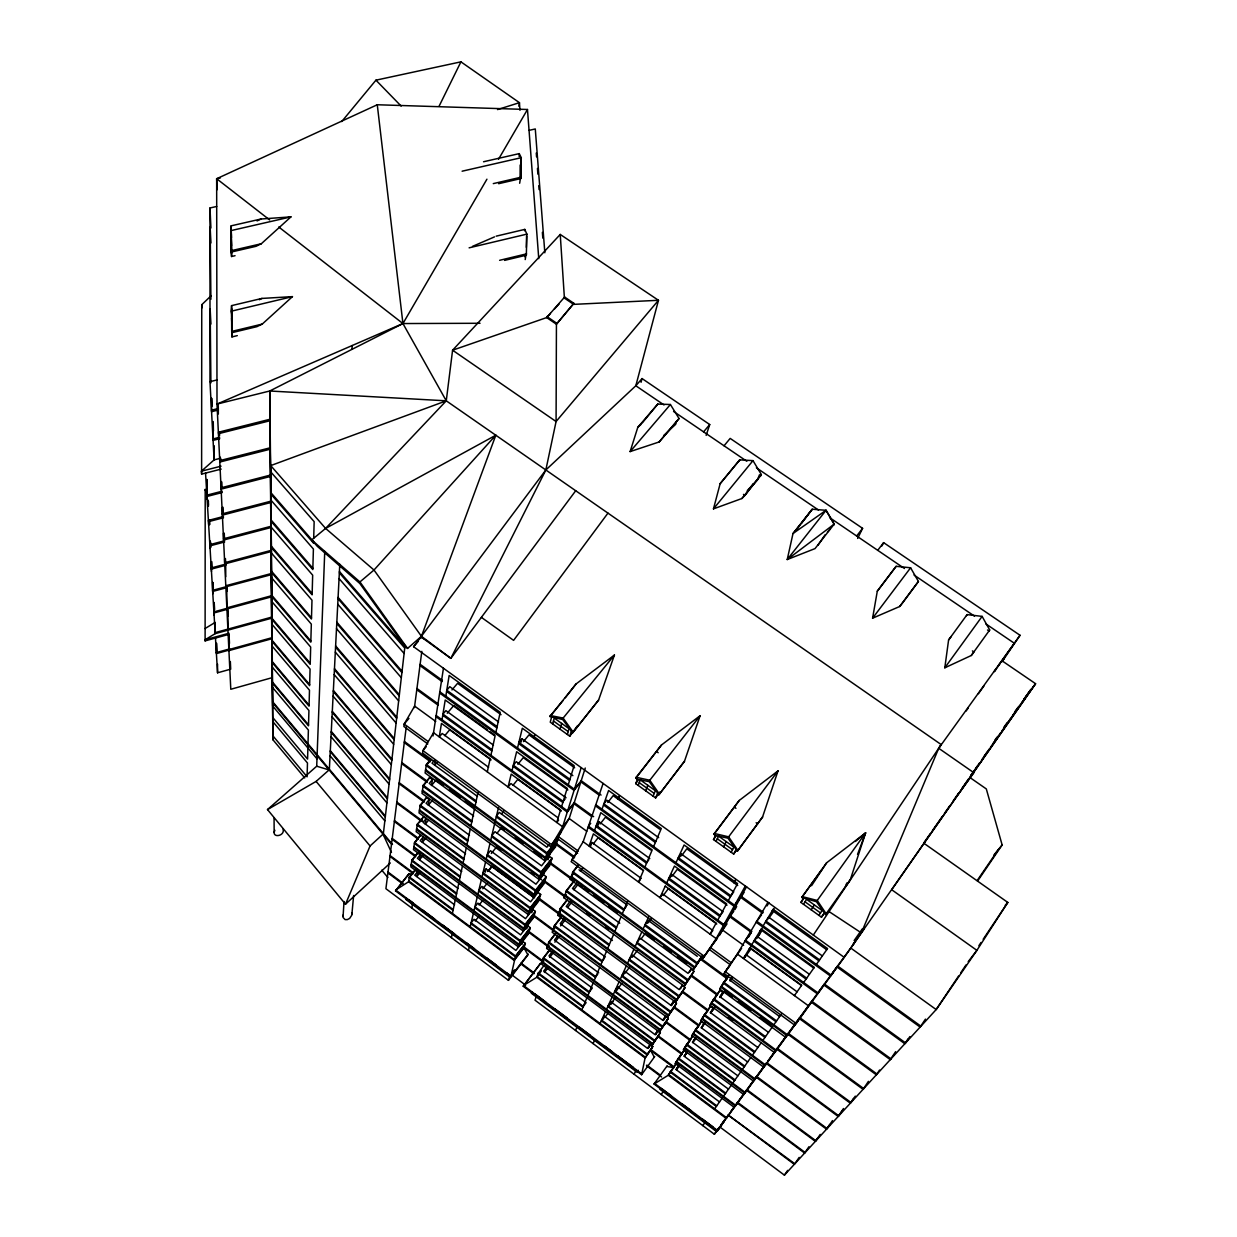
<?xml version="1.0" encoding="UTF-8"?>
<svg xmlns="http://www.w3.org/2000/svg" width="1237" height="1237" viewBox="0 0 1237 1237"><rect width="100%" height="100%" fill="white"/><g stroke="black" fill="none" stroke-linecap="round" stroke-linejoin="round"><path stroke-width="1.5" d="M229.479 643.426L229.046 634.334L205.11 640.89L205.203 489.264L205.28 490.486M207.12 499.269L207.136 479.801M208.404 504.928L208.404 501.078M208.62 524.364L208.636 520.499M209.501 519.726L209.579 524.766L209.285 519.88M210.074 548.455L210.074 540.847M221.191 469.101L201.616 474.096L201.43 471.173L214.109 459.886L209.981 381.676L209.996 207.971L216.707 206.455M201.616 474.096L201.755 304.704L211.249 295.628M498.635 183.694L520.746 178.592L521.287 157.687L519.246 153.62L483.543 161.753M504.557 260.388L526.328 255.178L526.885 234.133L524.766 229.402L496.192 236.159M520.746 178.592L520.963 159.759M526.343 247.354L526.56 236.128M307.967 744.767L307.58 759.085L272.743 717.491M307.998 743.824L308.384 730.031L272.511 687.401M313.703 538.126L314.152 521.643L270.779 471.931M262.259 324.079L231.69 331.423L231.566 305.632L261.95 298.426L292.442 296.633L262.259 324.079L256.863 326.676L231.736 332.722L231.736 330.99L231.937 336.912L237.303 335.629M390.335 862.947L345.51 904.216L267.501 809.586L316.703 766.213L324.743 551.439M261.316 243.751L231.304 250.678L231.18 225.83L261.022 219.011L290.942 216.877L261.316 243.751L256.013 246.318L231.35 252.023L231.18 225.83M231.443 313.131L231.566 305.632M329.367 769.259L339.773 564.304M351.988 349.205L352.189 345.54M353.627 895.495L351.818 915.148L349.623 918.426L347.319 919.601L345.061 919.586L343.02 917.39L344.025 901.541M383.377 833.583L404.886 646.765L339.417 571.479M406.277 726.784L385.913 888.723L508.453 980.338L527.936 954.902L523.947 947.867L525.354 943.367L522.818 941.496L515.875 950.418L474.003 919.261L471.111 922.91L515.535 955.985L510.788 976.998L395.531 890.903L409.091 873.647L412.648 874.312M420.766 638.447L420.967 636.839L545.842 469.983L635.818 385.758L642.065 378.568L709.729 424.538L706.157 435.378M414.441 707.61L421.832 651.358M972.406 650.925L973.921 651.961L971.292 655.502L944.805 667.81L948.593 639.962L967.102 614.603L982.116 616.382L989.693 629.973L989.028 631.009L987.513 629.989M518.891 106.274L519.432 102.671L460.922 61.85L375.94 80.173L341.721 121.566M409.091 873.647L395.531 890.903M406.169 897.784L405.906 899.5L509.211 976.689L509.69 975.112L506.629 972.823M528.199 954.083L511.036 976.194L395.654 890.021L408.597 881.749L409.339 876.909L415.199 869.766L417.689 871.606L416.9 876.461L420.008 872.657M422.76 855.849L419.59 859.715L420.394 854.659L417.874 852.772L411.89 860.04L410.854 866.921L518.334 946.831L528.261 934.105L530.256 927.704L527.673 925.786L520.591 934.863L477.869 903.149L474.915 906.86L520.251 940.522L518.334 946.831M460.056 877.219L414.41 843.387L420.642 835.114L414.55 842.49L413.467 849.649L523.158 930.997L533.286 918.055L535.358 911.406L532.73 909.458L525.509 918.658L481.889 886.388L478.889 890.145L525.168 924.426L523.158 930.997M428.59 820.146L425.296 824.136L426.177 818.647L423.533 816.714L417.317 824.198L416.189 831.666L528.199 914.514L538.512 901.356L540.677 894.413L537.987 892.434L539.069 888.924M432.811 799.829L428.327 805.225L429.254 799.504L426.549 797.525L420.209 805.148L419.034 812.925L533.456 897.32L543.955 883.929L546.228 876.693L543.476 874.683L544.605 871.018M443.511 785.48L436.073 780.021L431.497 785.51L432.455 779.542L429.703 777.516L423.224 785.263L422.003 793.381L538.93 879.368L549.645 865.761L552.011 858.215L549.197 856.159L541.543 865.838L495.016 831.697L491.816 835.64L541.203 871.915L538.93 879.368M430.785 759.255L426.378 764.512L425.095 772.986L544.651 860.643L555.583 846.788L558.057 838.902L547.032 852.85L544.651 860.643M519.246 153.62L519.153 156.558M433.027 735.969L443.449 668.258M520.097 176.736L520.158 165.031M519.664 183.262L520.638 177.015M417.874 852.772L411.766 860.906L456.484 894.135M423.394 817.657L423.533 816.714M426.549 797.525L420.07 806.137L467.679 841.206M429.703 777.516L423.069 786.299L471.73 822.033M342.896 916.277L343.082 915.071M411.828 908.097L412.555 903.598M435.3 761.806L434.79 764.93L437.125 762.131M442.042 719.748L445.212 700.003L495.047 736.108L490.903 755.25M445.83 696.153L449.155 675.448L500.212 712.296L495.882 732.381M524.55 230.731L524.766 229.402M525.014 256.94L525.447 254.374M525.199 259.584L526.22 253.539L526.328 255.178M872.595 618.191L877.296 591.178L896.145 566.314L910.602 567.768L918.426 581.467L902.438 603.084L899.686 606.501L872.595 618.191L910.602 567.768M283.118 829.238C285.144 836.428 270.934 838.485 274.877 830.228M767.945 902.33L737.329 954.021L725.253 971.633L796.149 1023.463L844.252 957.376L413.591 646.719L420.967 636.839L450.84 658.347L545.842 469.983L556.078 421.523L556.434 324.218L573.875 303.312L564.629 297.05L546.661 317.584L452.587 350.21L446.263 400.819L325.609 528.415L311.678 539.95L317.337 546.352L359.828 583.493L401.669 641.787L407.545 648.435L421.446 636.313L495.805 435.223L325.609 528.415L270.717 465.591L446.263 400.819L941.202 744.581L813.312 935.064M523.236 986.291L540.6 963.314L523.236 986.291L641.601 1074.721L645.08 1057.96L652.796 1046.409L650.198 1044.476L647.415 1048.296L604.46 1016.335L601.646 1020.108L647.229 1054.048M573.875 303.312L556.434 324.218L546.661 317.584L550.465 313.409M664.006 404.947L635.818 385.758L658.471 300.297L573.659 304.364L564.412 298.117L564.629 297.05M452.402 913.447L455.247 899.933M455.804 897.32L458.788 883.249M459.36 880.528L462.452 865.885M560.376 914.097L539.394 898.526L529.049 911.731L463.055 863.039L466.287 847.778M466.921 844.809L470.276 828.898M470.941 825.806L474.915 806.972M475.132 805.952L478.054 792.113M451.366 937.661L452.309 933.301M487.301 771.873L490.13 758.807L441.454 723.429L439.29 736.896L442.181 733.479L488.6 767.28M470.199 926.729L473.369 913.401M473.972 910.819L477.266 896.964M477.899 894.274L481.332 879.847M482.013 876.956L485.569 862.003M486.265 859.081L489.991 843.387M490.702 840.34L495.109 821.77M495.357 820.765L498.496 807.56M485.306 872.193L486.079 868.915L530.627 901.788L537.987 892.434M468.467 950.433L469.503 946.15M512.041 770.62L516.633 751.725L567.18 788.34L561.598 806.617M517.514 748.045L522.323 728.237L574.123 765.626L568.262 784.784M521.024 742.2L521.859 738.767L572.87 775.645M533.843 738.381L534.801 734.67M713.471 508.871L720.15 483.667L739.741 459.87L752.993 460.628L761.358 474.575L744.921 495.388L741.875 498.526L713.471 508.871L752.993 460.628M549.97 716.517L576.025 683.984L614.433 655.038L598.584 700.08L572.638 732.799L562.711 719.563L549.97 716.517L562.928 700.652M641.06 382.295L642.065 378.568M551.47 717.599L550.249 722.176L569.793 736.231L577.648 725.516M552.661 723.923L554.253 718.078L569.035 728.701L567.366 734.484M560.021 729.196L561.644 723.398M657.775 404.082L637.797 427.322L630.128 451.598L659.182 441.949L679.051 418.554L670.408 404.499L657.775 404.082L642.204 423.008M569.793 736.231L571.123 731.716M572.638 732.799L598.584 700.08M676.763 420.673L675.634 424.353L663.666 435.532M528.199 914.514L530.286 907.664L540.677 894.413M533.456 897.32L535.636 890.176L546.228 876.693M508.453 980.338L509.721 976.194M581.204 767.636L562.649 826.764L433.538 732.706L422.93 750.627L422.59 753.008L550.759 846.742L562.649 826.764L569.19 818.507L585.256 768.022M513.664 971.107L512.381 975.282L525.648 985.193M521.89 944.496L524.256 936.842M526.715 928.91L527.673 925.786M531.724 912.705L534.276 904.417M548.053 859.839L550.712 851.242M550.759 846.742L557.284 838.485L569.19 818.507L586.755 831.279M850.314 879.693L865.606 832.872L826.625 862.792L801.762 897.443L816.435 901.711L825.574 914.545L850.314 879.693L845.474 886.558L846.819 882.971M762.533 817.069L778.027 770.867L739.247 800.447L714.383 833.46L713.95 834.341L715.512 835.47L727.944 838.191L737.36 851.164L762.533 817.069L737.36 851.164M531.848 991.657L531.322 993.203L637.241 1072.34L638.338 1070.299M550.094 949.15L543.46 957.763L541.342 963.948L651.652 1045.961L660.372 1032.617L657.713 1030.637L654.883 1034.519L611.016 1001.97L608.156 1005.805L654.698 1040.379L651.652 1045.961M690.045 1040.41L665.893 1022.535L659.29 1031.952L546.646 948.423L548.857 941.976L555.614 933.239M561.382 916.648L554.485 925.539L552.181 932.25L668.243 1018.237L665.027 1024.112M675.588 1002.14L679.051 995.816L629.37 959.216L632.401 955.18L679.206 989.631L682.205 985.549L685.035 987.636L675.588 1002.14L557.964 915.395L560.361 908.391L567.381 899.345M684.277 986.26L687.88 979.642L637.07 942.316L640.163 938.203L688.035 973.349L691.096 969.189L693.988 971.308L684.277 986.26L563.979 897.799L566.484 890.485L574.014 880.821M725.872 980.508L727.48 977.818L701.023 958.474L693.338 969.653L570.272 879.43L572.901 871.791L578.375 864.756M727 923.853L703.142 958.18L571.123 861.632L583.168 841.717L603.115 783.438M684.448 761.343L700.111 715.697L661.501 744.968L636.189 777.269L635.833 778.212L637.38 779.325L649.239 781.676L658.888 794.788L684.448 761.343L658.888 794.788M536.425 996.141L535.018 1000.192L714.352 1134.252L719.934 1126.66M594.533 830.553L600.795 812.694L652.193 849.927L644.894 867.137M602.017 809.23L608.589 790.505L661.285 828.527L653.615 846.587M590.327 846.881L591.889 842.459L641.323 878.44M597.548 826.44L599.172 821.816L649.796 858.54M739.309 461.03L739.741 459.87L720.15 483.667M618.113 799.195L619.381 795.7M857.55 854.35L865.606 832.872L855.385 841.454M660.11 791.757L655.625 797.958L635.741 783.655L637.38 779.325M638.199 785.433L640.302 779.898L655.347 790.706L653.151 796.18M645.668 790.799L647.817 785.294M655.625 797.958L657.357 793.675M829.068 911.592L861.354 932.899L938.713 748.277L941.202 744.581M345.51 904.216L370.064 845.969L383.022 834.155L391.464 852.432M581.823 1009.887L586.91 997.826M587.9 995.491L593.188 982.92M594.208 980.493L599.713 967.396M600.795 964.86L606.532 951.222M607.645 948.563L613.645 934.322M614.82 931.554L621.082 916.679M622.304 913.787L627.515 901.386M575.53 1030.483L577.184 1026.586M600.1 1023.494L605.496 1011.65M606.547 1009.346L612.16 997.007M613.258 994.61L619.118 981.745M620.247 979.24L626.355 965.834M627.546 963.221L633.916 949.227M635.153 946.506L641.817 931.878M643.116 929.033L648.667 916.849M603.208 1019.072L604.46 1016.335M609.717 1004.831L611.016 1001.97M666.264 1016.335L663.202 1020.54L665.537 1016.226L662.645 1020.185L617.851 987.018L615.81 991.486L621.84 983.43M622.845 976.086L624.979 971.432L670.748 1005.233L673.686 1001.212L676.469 1003.253L673.114 1009.377M647.059 923.111L648.265 920.467L697.266 956.309M593.049 1043.58L594.811 1039.745M666.681 882.971L674.443 866.055L726.583 903.814L717.754 920.081M675.959 862.746L684.092 844.995L737.577 883.589L728.315 900.644M670.361 877.358L671.706 874.42L723.057 911.669L720.274 915.426L668.908 878.131L671.706 874.42M679.731 856.963L681.139 853.901L733.788 891.939M833.661 525.246L834.171 524.132L826.069 510.309L812.245 509.211L793.01 533.518L787.227 559.541L815.028 548.594L834.171 524.132L826.053 510.293L793.01 533.518L799.334 526.003M857.658 538.451L862.591 528.338L730.17 438.408L724.047 445.784M735.938 850.948L733.696 854.087L713.502 839.567L715.512 835.47M439.027 106.336L460.922 61.85M716.007 841.376L718.589 836.135L733.85 847.113L731.191 852.293M723.583 846.819L726.212 841.624M881.919 545.965L883.62 542.641L1020.03 635.277L1003.346 659.862M733.696 854.087L735.799 850.051M896.145 566.314L877.296 591.178M733.912 882.801L735.659 879.569M634.04 1074.226L636.034 1070.546M650.198 1044.476L648.049 1048.435L650.013 1045.744M657.713 1030.637L655.471 1034.766L657.481 1032.014M673.686 1001.212L671.258 1005.696L674.381 1001.429M680.505 988.672L682.205 985.549M689.318 972.437L691.096 969.189M659.29 1031.952L668.243 1018.237M676.469 1003.253L667.269 1017.371L674.01 1007.738L698.689 1025.952M693.338 969.653L702.307 955.66M654.342 1057.218L650.631 1050.368L652.796 1046.409M703.142 958.18L716.177 938.605L745.323 886.017M719.517 935.358L746.607 886.635M734.933 909.612L736.664 906.52M538.76 258.657L527.472 109.49L377.27 104.758L402.937 323.553L446.263 400.819L269.728 391L272.125 677.675L230.793 689.272L217.001 404.082L269.728 391L402.937 323.553L486.93 179.195M498.511 159.279L527.472 109.49M805.163 1152.513L737.561 1102.291L717.197 1131.206L654.064 1084.029L668.274 1075.247L674.18 1066.928L651.002 1049.687L645.08 1057.96L536.781 977.261L523.483 985.502L642.003 1074.025M666.758 1066.464L673.778 1067.593L676.098 1063.727L678.711 1065.676L676.376 1069.526L679.329 1065.444M895.65 1051.636L890.269 1059.661L811.132 1002.047L794.85 1025.241L724.124 973.519L741.597 948.284M748.431 937.244L751.307 932.389L729.83 916.803M767.033 905.917L768.919 902.732M660.713 1087.911L659.893 1089.271L716.563 1131.608L724.294 1121.078L717.197 1131.206M734.314 1107.424L675.263 1063.526L678.51 1058.068L725.702 1093.121M743.762 1094.59L683.427 1049.842L686.813 1044.167L735.025 1079.886M753.596 1081.2L691.916 1035.601L701.302 1021.576L704.085 1023.633L701.456 1027.993L705.6 1022.257M763.847 1067.237L700.791 1020.726L704.471 1014.556L754.895 1051.682M774.563 1052.656L710.053 1005.217L713.904 998.754L765.487 1036.637M785.773 1037.41L719.733 988.997L723.753 982.24L776.573 1020.912M687.401 1052.084L684.401 1056.243L686.829 1052.239L684.154 1050.259L675.263 1063.526M689.117 1041.941L692.55 1036.219L686.38 1044.894L734.546 1080.566M701.302 1021.576L691.916 1035.601M714.754 1007.119L710.533 1012.964L713.285 1008.402L710.44 1006.315L707.703 1010.876L682.484 992.306M710.053 1005.217L719.98 990.358L722.887 992.507L720.027 997.254L724.325 991.301L732.072 996.991M661.254 1094.559L663.419 1091.003M692.751 1042.404L695.271 1038.23L692.411 1042.203L737.87 1075.85M731.438 978.359L729.938 980.848L732.118 977.818M751.725 944.759L761.265 928.941L814.302 967.349L803.648 982.487M763.136 925.864L773.156 909.257L827.568 948.532L816.374 964.412M744.55 957.361L746.143 954.748L797.061 991.811M694.947 1039.853L695.89 1038.322M966.453 615.655L967.102 614.603M823.579 914.174L821.445 917.189L800.911 902.422L803.354 898.588M811.549 885.707L826.625 862.792M803.462 904.262L806.586 899.361L822.11 910.509L818.894 915.365M811.178 909.798L814.348 904.927M958.582 976.039L936.177 1009.562L784.413 1175.15L719.594 1126.768M960.716 972.854L966.051 964.875M968.184 961.675L976.89 950.356L1007.799 902.422L923.977 843.325L1035.57 683.69L1001.908 660.713M978.884 945.687L981.018 942.486M983.168 939.27L1007.799 902.422L1005.248 905.298M821.445 917.189L823.981 913.401M908.02 1039.003L904.835 1043.75L823.718 984.899M909.844 1036.591L905.592 1042.93L824.368 984.018L817.441 993.868L744.937 941.171L751.307 932.389M925.462 1019.118L920.127 1027.081L836.908 966.932L830.522 976.07L756.163 922.23L761.59 914.761M825.574 914.545L826.13 913.726L817.255 900.459L802.287 896.609M853.576 1098.425L850.36 1103.203L776.65 1049.022M855.293 1096.137L850.994 1102.507L777.192 1048.28L764.992 1065.676L701.781 1019.072M868.436 1081.354L863.07 1089.333L787.629 1034.07M879.584 1070.036L876.353 1074.829L799.117 1018.422M817.951 545.331L825.079 534.786M817.502 1138.21L815.353 1141.38L746.39 1090.276L735.335 1106.048L676.129 1062.057L682.159 1053.584L658.501 1036.018L652.471 1044.461L541.899 962.278L544.11 959.433M820.208 1134.422L815.91 1140.777L746.87 1089.611M829.764 1124.418L826.532 1129.18L756.054 1077.102L737.097 1102.925L804.622 1153.085L808.936 1146.73M832.486 1120.598L827.12 1128.561L756.549 1076.406L766.136 1063.356L838.191 1116.47L843.557 1108.522M843.093 1109.45L838.794 1115.805L766.662 1062.645L754.694 1079.715L692.875 1034.008L699.137 1025.195L674.428 1006.964L668.583 1014.974L553.094 929.606M994.641 671.428L999.836 663.774M784.413 1175.15L787.66 1170.372M799.164 1157.399L794.85 1163.77L728.176 1115.078L794.324 1164.342M977.338 880.296L998.429 849.479M977.524 881.192L1002.14 844.948L986.306 788.928L969.638 777.331M923.977 843.325L891.707 889.728L976.89 950.356L936.177 1009.562L850.762 948.052L1035.57 683.69L1021.406 703.219L1031.349 688.901M714.352 1134.252L718.542 1128.268M716.563 1131.608L728.624 1114.46M756.549 1076.406L744.813 1093.152L684.324 1048.327L690.478 1039.683L666.295 1021.793L660.543 1029.663L547.527 945.872M862.344 928.848L854.164 940.522L855.401 941.419L853.252 944.341M994.78 740.344L996.991 737.175M1003.624 727.696L1006.933 722.965M976.38 767.466L979.689 762.719M984.111 756.41L989.631 748.509M992.94 743.777L1000.671 732.721M1003.98 727.99L1010.598 718.511M1012.809 715.357L1020.54 704.301M1023.849 699.554L1030.483 690.091L1023.71 699.431M923.699 843.046L930.255 833.661M932.451 830.537L942.285 816.451M944.48 813.327L949.954 805.503M953.232 800.803L958.706 792.979M961.984 788.294L968.54 778.908M977.199 766.322L970.566 775.815L977.261 766.847M981.621 759.997L987.157 752.096M990.466 747.349L998.213 736.278M1001.522 731.531L1008.155 722.052M1010.382 718.883L1019.226 706.234M844.252 957.376L863.921 929.203M753.24 483.605L744.921 495.388L743.468 494.398M702.802 1125.624L705.198 1122.222M714.63 1108.831L722.052 1098.301M723.026 1096.91L731.577 1084.787M732.721 1083.164L741.906 1070.113M742.339 1069.51L750.735 1057.573M752.374 1055.254L761.157 1042.791M762.858 1040.363L772.537 1026.648M773.821 1024.808L781.552 1013.83M794.401 995.599L801.669 985.286L749.947 947.697L743.437 958.474L746.143 954.748M800.911 902.422L803.045 899.407M966.097 711.012L968.339 707.873M978.405 693.725L984.003 685.87M994.084 671.722L996.311 668.568M998.553 665.429L1020.03 635.277M1001.939 661.78L1004.166 658.641M817.255 900.459L865.606 832.872M713.95 834.341L739.247 800.447M713.502 839.567L715.744 836.444M971.292 655.502L989.693 629.973M692.844 1042.544L695.797 1038.183M686.829 1052.239L684.015 1056.135L728.485 1089.163M678.711 1065.676L675.943 1069.51L719.501 1101.92M676.624 1069.634L678.464 1066.866M801.762 897.443L821.785 869.626M719.733 988.997L722.795 984.745M756.951 937.677L762.054 930.626L813.776 968.092M756.472 938.682L759.734 934.167M748.741 949.691L750.921 946.692M719.98 990.358L713.409 999.573L764.945 1037.426M744.983 957.191L750.983 948.887L801.468 985.58M654.064 1084.029L667.176 1065.753M710.44 1006.315L704.008 1015.33L754.369 1052.44M731.902 977.292L729.845 980.152L779.635 1016.567M700.791 1020.726L706.714 1012.237M700.853 1022.334L695.008 1030.421L744.241 1066.804M722.887 992.507L719.857 996.697L768.486 1032.385M720.042 997.517L723.258 993.064M683.427 1049.842L688.174 1043.27M713.285 1008.402L710.316 1012.531L757.833 1047.507M710.579 1013.165L713.734 1008.804M684.154 1050.259L678.108 1058.764L725.238 1093.771M704.085 1023.633L701.178 1027.684L747.643 1061.98M676.098 1063.727L670.16 1072.077L716.316 1106.45M635.833 778.212L661.501 744.968M635.741 783.655L637.983 780.562M748.679 935.837L745.494 940.228L818.09 992.986M944.805 667.81L982.116 616.382M724.124 973.519L730.402 964.86L709.45 949.568M771.826 911.453L774.084 908.345M768.455 918.674L773.666 911.483L826.687 949.769M760.013 931.028L762.224 927.966M728.918 975.112L723.243 983.09L776.001 1021.731M727.48 977.818L720.815 987.172L787.026 1035.709L799.721 1017.603L877.048 1074.072M1014.68 711.893L1018.066 707.224M641.601 1074.721L654.744 1056.506M979.441 763.863L981.621 760.863M957.933 794.726L973.936 772.769L938.713 748.277L1014.34 643.255L985.673 623.757M667.841 1018.979L662.073 1026.88L614.588 991.687M660.372 1032.617L654.311 1041.09L607.815 1006.547M652.425 1047.09L646.858 1054.728L601.321 1020.819M701.827 956.541L696.647 963.608L644.693 925.57M701.023 958.474L694.359 967.798L570.984 877.373M712.326 945.161L704.209 956.247L571.85 859.483L577.277 852.556M713.239 943.939L717.429 938.218M693.988 971.308L687.416 980.477L636.668 943.197M685.035 987.636L678.603 996.62L628.984 960.067M676.036 1004.042L670.16 1012.067L621.639 976.209M852.772 944.913L855.045 941.821M576.025 683.984L565.294 697.776M744.009 892.526L734.654 905.252L595.832 804.746M742.509 894.815L734.098 906.257L595.445 805.859M733.788 911.174L723.429 925.539L588.132 827.228M720.676 1125.314L724.959 1119.47M730.773 1111.553L736.108 1104.27M767.775 1061.13L850.762 948.052M720.97 1125.253L721.898 1123.969M797.494 1021.453L726.227 1118.434L668.274 1075.247L670.547 1071.412L716.749 1105.816M732.845 893.222L730.959 895.774L678.278 857.674L681.139 853.901M607.955 513.123L513.602 640.364L481.379 617.356M575.715 490.733L450.84 658.347L421.446 636.313L373.991 570.025L325.609 528.415M604.847 1017.417L608.233 1012.871M899.686 606.501L918.426 581.467M624.901 973.364L630.02 966.53M714.383 833.46L728.624 836.846L778.027 770.867M617.851 987.018L614.928 990.93L662.475 1026.138M611.372 1003.176L615.964 997.007M610.908 1004.398L613.073 1001.506M641.029 939.038L645.281 933.378L654.45 940.089M632.277 957.252L637.488 950.31M624.979 971.432L621.995 975.405L670.578 1011.309M663.202 895.542L668.305 888.769L716.764 924.008M648.265 920.467L645.111 924.657L697.127 962.742M648.002 922.895L651.265 918.565M681.51 855.834L686.829 848.798L737.716 885.537M604.429 958.319L602.434 960.963L554.485 925.539M597.749 974.153L595.786 976.735L548.857 941.976M672.139 876.152L677.35 869.255L726.985 905.221M626.293 906.551L624.175 909.334L572.901 871.791M648.853 859.761L646.982 862.22L596.327 825.45L599.172 821.816M640.395 879.646L638.555 882.058L643.534 870.338L593.373 833.862L589.106 846.031L591.889 842.459M948.593 639.962L951.268 636.467M877.729 550.326L883.62 542.641M549.723 957.423L553.217 952.877M543.692 965.865L538.002 973.658L582.983 1007.15M538.11 975.112L541.358 970.89M538.93 974.447L536.781 977.261L538.265 972.916L583.276 1006.439L586.106 1002.681L543.662 971.091L547.125 966.607M544.435 972.468L547.883 967.999M546.646 948.423L548.888 945.516M557.547 936.131L554.485 940.105L598.723 972.854M554.872 942.192L559.959 935.589M549.816 949.954L543.182 958.536L589.09 992.646M552.491 951.346L548.965 955.923L592.291 988.069L589.4 991.888L543.46 957.763M795.948 530.286L812.245 509.211L801.591 523.158M567.597 907.494L571.834 902.036M561.072 917.498L554.191 926.389L602.094 961.767M856.653 535.992L862.591 528.338M552.8 930.44L555.088 927.503M564.397 918.241L560.222 923.637L605.419 957.005M560.577 925.879L565.773 919.153M555.336 934.059L548.579 942.795L595.461 977.524M563.979 897.799L566.36 894.753M576.813 882.955L572.468 888.537L619.722 923.204M573.844 889.728L578.158 884.161M567.072 900.242L560.052 909.272L609.006 945.346M512.412 972.576L514.53 969.823M561.242 909.628L558.908 912.628L676.948 999.651M557.964 915.395L560.284 912.396M570.473 900.969L566.221 906.458L612.423 940.476M576.952 867.137L572.561 872.75L623.788 910.262M520.251 940.522L530.256 927.704M530.008 928.523L520.004 941.326L474.73 907.68M573.489 873.616L571.308 876.414L694.838 966.932M570.272 879.43L572.453 876.646M636.189 777.269L649.796 780.253L700.111 715.697M580.354 871.157L582.55 868.328M515.535 955.985L525.354 943.367M525.106 944.156L515.303 956.758L470.926 923.699M573.69 881.765L566.175 891.413L616.227 928.183M600.177 823.935L605.465 817.178L650.77 850.005M525.168 924.426L535.358 911.406M535.095 912.241L524.921 925.261L478.688 891.011M593.373 843.804L598.105 837.743L642.343 869.905M545.934 877.621L535.358 891.073L487.1 855.525M590.698 823.347L588.487 826.161L723.954 924.58M607.769 802.519L613.165 795.638L659.584 829.146M540.399 895.294L530.024 908.53L482.801 873.631M541.203 871.915L552.011 858.215M826.053 510.293L787.227 559.541L834.171 524.132M551.717 859.174L540.925 872.858L491.584 836.629M543.476 874.683L535.977 884.208L490.455 850.7L487.332 854.581L535.636 890.176M560.763 832.764L551.424 844.562L422.93 750.627L426.286 746.638M557.748 839.908L546.723 853.839L496.269 816.884M558.614 820.1L556.743 822.466L560.547 810.003L511.19 774.13L508.082 787.01L510.912 783.516L558.042 817.812M549.274 844.252L546.909 847.237L499.315 812.415L496.516 815.863L547.032 852.85M565.108 798.994L563.191 801.39L513.355 765.224L516.262 761.667L566.067 797.788M475.224 920.962L478.719 916.571M482.77 888.8L486.899 883.62M479.09 904.989L482.646 900.536M486.079 868.915L483.018 872.734L530.286 907.664M487.672 871.513L491.893 866.271L494.723 868.343M488.275 871.188L491.738 866.859M491.305 853.468L496.686 846.788M496.949 833.29L501.325 827.862L504.294 830.027M501.449 813.961L503.815 811.024M512.999 785.309L517.824 779.372L561.382 811.039M517.901 764.234L523.282 757.632L567.86 789.933M550.233 715.512L563.144 718.063L614.433 655.038M741.875 498.526L761.358 474.575M523.483 741.597L528.988 734.871L574.648 767.821M417.689 871.606L414.751 875.177L454.597 904.819M420.394 854.659L417.41 858.292L458.123 888.491M521.859 738.767L518.891 742.386L569.948 779.31M415.06 870.601L409.215 877.744L453.036 910.386M993.914 854.983L1002.14 844.948M425.621 838.361L422.389 842.289L423.224 837.016L420.193 840.712L461.726 871.451M419.25 822.651L422.358 818.909M426.177 818.647L423.069 822.404L465.545 853.746M429.254 799.504L426.085 803.323L469.472 835.253M432.455 779.542L429.224 783.408L473.616 815.987M430.615 760.338L426.208 765.579L475.967 802.009M434.852 759.812L432.022 763.198L477.482 796.442M444.779 735.644L449.665 729.83L491.104 759.935M703.59 431.868L709.729 424.538M447.237 713.254L453.809 705.477L487.239 729.706M659.182 441.949L679.051 418.554M451.984 689.906L457.566 683.319L501.031 714.692M630.128 451.598L670.408 404.499M408.952 718.419L404.159 724.047L403.85 726.475L427.801 743.947M413.591 646.719L418.369 641.199M827.398 532.111L829.826 529.405M495.805 435.223L373.991 570.025L359.936 581.931L311.678 539.95M554.269 309.235L559.34 303.668M560.237 234.442L452.587 350.21L556.078 421.523L658.471 300.297L560.237 234.442L564.412 298.117M747.272 490.501L757.431 480.08L759.472 474.761L760.91 475.735M637.797 427.322L641.044 424.368M267.501 809.586L316.115 781.413L329.088 769.924L316.703 766.213M205.048 628.551L215.192 622.397L215.207 633.638L205.033 639.792L205.11 640.89M257.064 220.928L261.022 219.011M259.275 299.71L261.95 298.426M480.033 323.274L402.937 323.553L217.001 404.082L216.661 178.731L377.27 104.758M472.503 246.379L494.506 236.885M497.537 109.583L519.432 102.671L519.988 110.309M215.47 638.06L217.557 672.804L230.7 669.155L230.345 661.532M216.336 652.595L229.742 648.884M271.784 637.751L228.86 649.595L228.814 634.519M229.788 649.889L216.398 653.584L216.336 643.719M271.8 638.771L228.922 650.616L228.86 635.555M215.145 632.617L271.614 617.155M271.63 618.222L215.207 633.638L205.543 473.106M205.033 639.792L229 633.236M226.85 607.862L271.429 595.755L272.65 705.987L316.981 758.822M213.893 611.882L227.794 608.109M271.444 596.868L226.897 608.96L226.773 586.524L227.005 591.363M227.855 609.176L213.955 612.949L213.955 603.826M226.835 587.637L212.656 591.456L212.656 582.21M225.783 585.75L271.259 573.535M212.594 590.343L271.259 574.679M271.073 551.594L224.732 563.933L224.717 558.444M211.249 567.953L225.706 564.103L225.752 576.736M211.326 569.113L225.768 565.263L225.443 558.567M209.842 544.667L224.608 540.77M209.919 545.873L224.655 541.976M223.51 538.791L270.857 526.328M270.872 527.565L223.572 540.028L223.495 533.224M222.304 513.834L270.656 501.248L271.815 601.538L310.673 647.075L310.209 664.346L271.954 619.428M270.656 502.547L222.366 515.133L222.351 507.587M208.388 520.421L223.449 516.494M208.465 521.674L223.51 517.746M221.052 487.811L270.439 475.085M270.439 476.446L221.114 489.156L221.098 481.502M206.873 495.156L222.243 491.197M222.304 492.496L206.95 496.47L206.888 479.43M201.43 471.173L221.052 466.179M219.738 460.628L270.207 447.794L271.429 553.047L311.987 600.177L311.461 618.979L271.583 572.499M270.223 449.201L219.799 462.035L219.784 456.654M218.361 432.239L269.975 419.266M218.439 433.708L269.975 420.75M212.996 438.949L219.691 437.264M219.753 438.702L213.073 440.372L212.996 422.76M211.481 410.189L218.315 408.488L218.145 404.685M218.392 409.988L211.558 411.689L211.558 398.221M209.981 381.676L216.97 379.96M499.624 260.311L526.545 253.863M469.117 247.833L526.885 234.133M231.381 311.167L292.442 296.633M231.334 250.353L231.551 256.507L235.045 255.703M493.285 183.617L520.963 177.231M230.994 230.608L290.942 216.877M462.112 171.201L521.287 157.687M529.049 130.364L535.281 128.957L544.837 252.781M217.124 189.725L216.661 178.731L220.387 177.912M546.862 316.533L556.635 323.182M673.562 411.442L746.823 461.277M756.379 467.772L818.477 510.015M829.625 517.607L904.463 568.51M914.019 575.019L974.524 616.181M656.661 751.632L658.192 752.73M734.407 807.189L735.953 808.302M756.147 822.729L757.693 823.827M860.132 932.002L861.354 932.899M553.465 721.016L568.2 731.608M639.251 782.665L654.249 793.443M717.29 838.763L732.52 849.711M805.009 901.819L820.502 912.937M420.132 664.315L442.367 680.381M601.058 795.066L581.22 780.717L574.416 789.252L439.831 691.808M741.21 896.33L763.26 912.272M920.931 1026.2L837.604 965.989L831.202 975.143L756.75 921.24M498.557 721.944L449.789 686.69L446.773 690.231L497.104 726.629M658.687 837.665L606.81 800.169L603.888 803.88L655.811 841.423M822.342 955.938L768.795 917.251L765.997 921.117L819.574 959.866M419.962 665.568L442.181 681.618M599.156 795.082L580.849 781.861L574.076 790.381L439.645 693.029M740.654 897.351L762.672 913.262M446.588 691.468L496.857 727.851M518.597 743.576L569.592 780.454M603.501 804.993L655.347 842.505M677.799 858.741L730.402 896.794M765.394 922.106L818.909 960.824M490.269 731.902L494.815 735.18M416.946 688.514L438.408 704.085M593.621 816.652L574.246 802.612L567.597 810.977L436.182 715.496M730.371 915.844L751.88 931.43M416.792 689.72L438.238 705.276M493.47 745.138L445.892 710.626L442.954 714.105L492.094 749.777M591.765 816.652L573.906 803.694L567.257 812.06L435.996 716.671M809.4 974.308L757.199 936.44L754.446 940.244L806.694 978.158M442.753 715.295L491.847 750.921M513.077 766.352L562.85 802.488M595.956 826.517L646.534 863.256M668.444 879.151L719.748 916.401M753.874 941.187L806.045 979.07M435.733 721.449L414.642 706.111L404.159 724.047L428.157 741.551M722.501 929.992L743.623 945.346M811.75 1001.197L890.996 1058.872M583.168 841.717L716.177 938.605M737.329 954.021L808.596 1005.928M557.964 836.289L578.359 851.164M710.533 947.619L731.546 962.958M557.284 838.485L577.617 853.329M574.679 856.916L556.557 843.68L545.594 857.566L425.59 769.646M574.339 857.89L556.248 844.67L545.285 858.54L425.435 770.713M404.422 741.504L430.631 760.678M579.009 869.797L627.345 905.159M404.283 742.602L430.461 761.745M700.544 959.34L726.969 978.668M426.378 764.512L476.183 800.973M863.735 1088.606L788.201 1033.282L775.769 1051.033L711.089 1003.47M721.31 986.337L787.613 1034.905M572.716 879.012L550.573 862.792L539.827 876.43L422.482 790.18M449.634 789.964L460.365 797.819M464.957 801.189L474.142 807.931M515.087 837.928L522.834 843.619M533.704 851.582L541.466 857.272M573.875 881.022L550.279 863.735L539.533 877.373L422.327 791.201M579.658 885.275L582.658 887.47M584.173 888.583L588.704 891.908M593.25 895.232L603.842 902.995M608.372 906.319L617.449 912.968M663.635 946.831L671.304 952.444M677.428 956.943L686.628 963.685M738.288 1001.553L750.735 1010.675M760.075 1017.51L770.976 1025.504M401.778 762.564L427.414 781.367M401.638 763.6L427.244 782.387M691.313 976.179L717.12 995.12M423.224 785.263L471.946 821.043M566.484 890.485L616.614 927.302M564.969 894.923L685.7 983.647M776.326 1050.259L711.569 1002.666L717.615 994.316L691.777 975.344L685.236 984.482L564.66 895.835M564.799 895.743L544.852 881.084L534.307 894.49L419.498 809.864M498.124 847.84L501.016 849.974M531.384 872.301L534.415 874.528M538.915 877.837L541.837 879.971M564.489 896.639L544.574 881.996L534.044 895.387L419.358 810.838M587.034 913.2L590.111 915.473M605.511 926.807L608.604 929.064M728.407 1017.154L732.984 1020.51M399.242 782.727L424.337 801.189M399.118 783.717L424.183 802.164M420.209 805.148L467.88 840.263M560.361 908.391L609.362 944.496M765.533 1064.949L702.245 1018.298L708.183 1010.088L682.917 991.502L676.515 1000.439L558.614 913.509M560.083 914.963L539.085 899.485L528.756 912.674L416.498 829.656M496.13 869.395L534.585 897.753M396.814 802.055L422.822 821.26M396.69 803.014L421.152 821.074M417.317 824.198L463.983 858.679M695.457 1029.679L744.736 1066.093M417.178 825.141L463.782 859.591M553.202 929.559L534.106 915.426L523.962 928.415L413.9 846.819M416.637 828.728L463.055 863.039M693.308 1033.266L755.204 1079.02M668.166 1015.732L533.843 916.261L523.699 929.234L413.761 847.716M394.479 820.61L418.462 838.361M394.356 821.538L418.322 839.274M414.55 842.49L460.241 876.337M549.012 946.382L529.049 931.585L519.092 944.341L411.256 864.215M684.757 1047.615L745.292 1092.487M548.733 947.171L528.802 932.389L518.844 945.145L411.132 865.065M547.249 946.692L660.156 1030.39M392.237 838.439L415.74 855.88M392.129 839.335L415.601 856.762M658.115 1036.73L681.742 1054.28M411.89 860.04L456.654 893.284M543.754 961.628L524.194 947.094L514.406 959.665L408.72 880.914M541.992 961.273L523.947 947.867L514.175 960.422L408.597 881.749M542.177 961.505L652.842 1043.765M676.546 1061.377L735.799 1105.414M390.072 855.587L413.034 872.657M389.98 856.437L412.911 873.492M650.631 1050.368L673.778 1067.593M409.339 876.909L453.221 909.582M520.993 963.113L534.276 973.009M520.762 963.855L534.028 973.735M537.028 976.519L645.451 1057.295M668.66 1074.582L726.691 1117.815M388.016 872.054L403.015 883.249M646.827 1065.072L660.45 1075.231M387.908 872.889L402.891 884.068M646.472 1065.722L661.594 1077.01M408.597 899.593L413.189 903.025M422.374 909.891L434.635 919.045M442.289 924.766L454.551 933.92M466.797 943.073L474.467 948.794M486.713 957.948L495.913 964.814M534.925 993.96L545.687 1002.001M554.918 1008.897L567.226 1018.082M579.534 1027.282L590.296 1035.323M604.151 1045.667L611.836 1051.419M617.99 1056.011L633.375 1067.5M662.243 1089.055L671.444 1095.936M682.19 1103.961L691.406 1110.841M702.152 1118.866L712.883 1126.892M654.466 1083.334L717.676 1130.556M216.661 178.731L269.666 219.939M278.758 227.005L402.937 323.553M375.94 80.173L401.159 106.088M421.446 636.313L423.502 638.663M270.934 492.713L313.595 541.775L313.564 543.151L270.949 494.135M339.34 572.824L404.731 648.049M339.046 578.56L404.112 653.476M271.166 520.066L312.868 568.247M338.088 597.409L402.056 671.304M271.166 521.411L312.822 569.561L313.394 549.012L270.996 500.196L269.728 391M338.026 598.693L401.917 672.526M271.212 527.209L312.667 575.159L312.126 594.811L271.382 547.512M337.747 604.182L401.314 677.721M271.367 546.213L312.157 593.559M336.835 622.196L399.35 694.761M336.773 623.417L399.226 695.921M336.51 628.674L398.654 700.884M271.568 571.262L311.492 617.789M335.629 645.915L396.768 717.182M335.567 647.09L396.644 718.295M271.63 577.818L311.322 624.128L310.812 642.142L271.769 596.45M335.32 652.115L396.103 723.042M271.769 595.26L310.843 640.998M334.469 668.645L394.309 738.644M334.423 669.774L394.186 739.711M334.176 674.582L393.66 744.272M271.954 618.284L310.224 663.248M333.371 690.432L391.943 759.224M333.31 691.514L391.82 760.245M272.001 624.314L310.07 669.078L309.606 685.669L272.14 641.477M333.078 696.137L391.309 764.605M272.125 640.379L309.637 684.602M332.305 711.337L389.67 778.954M332.258 712.373L389.547 779.928M332.026 716.811L389.067 784.119M272.295 661.625L309.064 705.121M331.284 731.407L387.49 797.896M272.31 662.676L309.049 706.141L309.482 690.2L272.171 646.178L271.058 550.403L224.67 562.742L224.655 559.078M331.238 732.412L387.382 798.839M272.341 667.191L308.925 710.502L308.492 725.825L272.465 683.056M331.021 736.68L386.918 802.859M272.465 682.035L308.523 724.851M330.31 750.704L385.387 816.095M330.264 751.663L385.279 816.992M330.047 755.761L384.846 820.858M272.619 701.688L392.5 844.454M272.619 702.662L391.155 843.85M272.774 721.558L307.472 762.997L307.085 776.79L272.898 735.845M316.115 781.413L370.064 845.969M271.924 654.327L272.929 739.757L304.75 777.903M381.769 870.183L387.877 877.497M359.936 581.931L407.545 648.435M563.144 718.063L572.932 731.825M649.796 780.253L659.275 793.86M728.624 836.846L737.824 850.283M351.88 912.813L352.004 913.942M536.27 153.032L536.564 156.883M537.446 168.418L537.894 174.185M538.775 185.72L539.085 189.57M542.378 232.37L542.811 238.138M208.11 500.104L208.465 506.196M210.599 542.007L210.909 547.28M211.759 561.66L212.161 568.417M213.011 582.782L213.352 588.348M214.62 609.625L214.187 602.465L214.094 615.237M216.614 643.209L217.094 651.512M201.755 304.704L201.94 307.889M210.909 382.867L210.166 309.126L210.909 324.063M211.728 398.469L212.13 406.184M213.429 430.971L213.228 421.539M210.909 299.261L210.166 227.113L210.909 242.978M219.428 431.821L219.598 435.455M220.835 461.509L220.681 458.216L214.109 459.886L214.094 445.66M221.81 481.982L222.072 487.517M223.016 507.263L223.279 512.798M224.237 533.101L224.515 538.853M227.933 610.97L228.196 616.335M209.996 207.971L210.924 228.01M231.628 308.647L231.845 317.399M231.613 318.141L231.891 325.748M231.922 334.145L231.582 309.76M231.226 228.83L231.458 237.69M231.226 237.844L231.489 245.746M231.535 253.832L231.195 229.773M274.057 817.75L274.166 832.563M270.717 465.591L272.929 739.757M231.319 233.731L231.551 256.507M231.706 313.579L231.937 336.912M227.809 610.011L227.933 630.174M218.315 408.488L218.33 413.978M217.542 664.068L217.557 672.804M212.795 582.751L212.81 593.837M211.311 561.598L211.465 571.587M665.243 886.125L659.955 897.645L662.707 894.011L712.821 930.487L710.1 934.182L716.115 923.096L665.243 886.125"/></g></svg>
